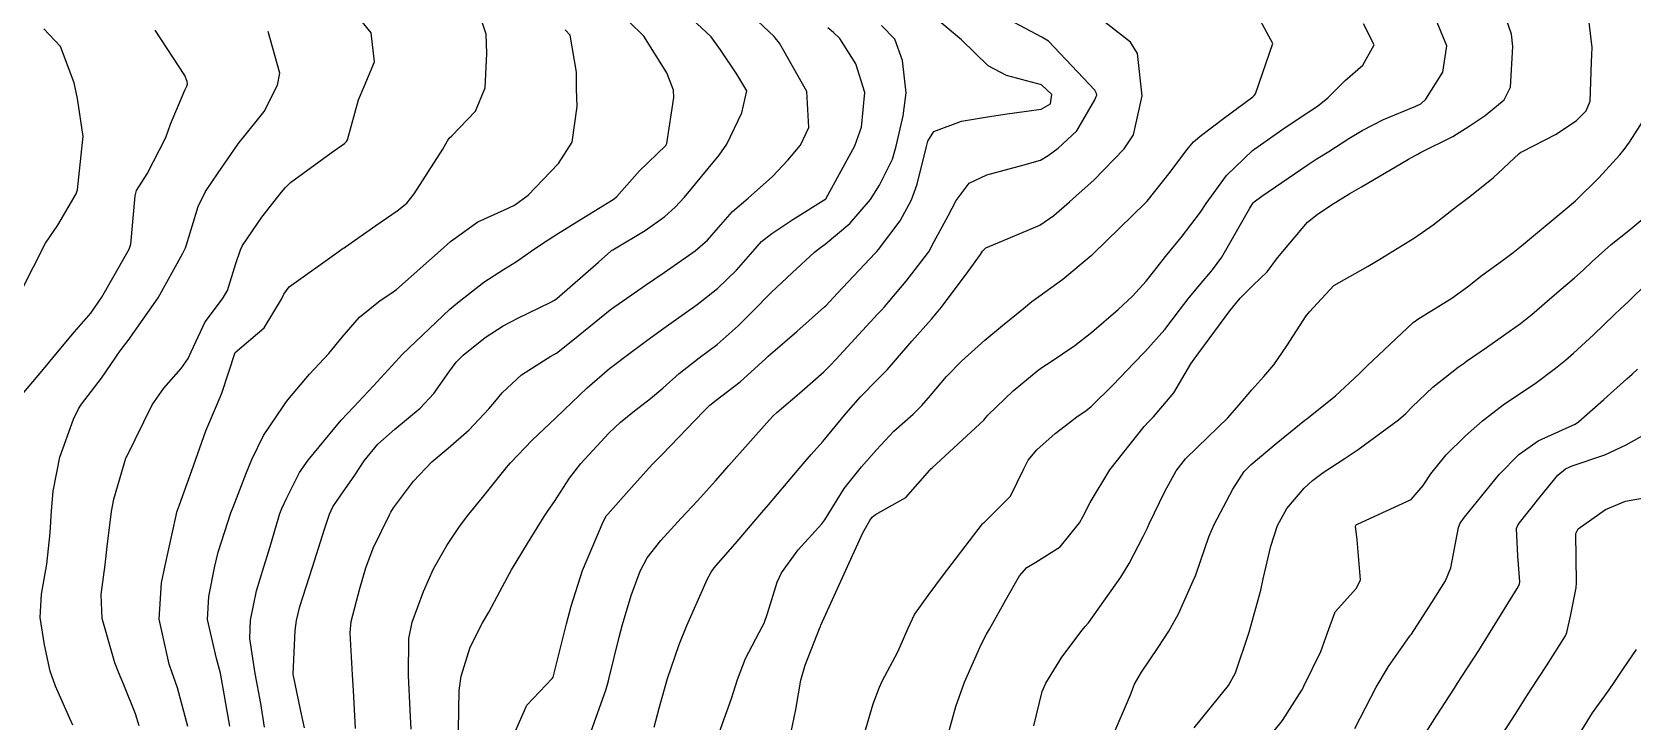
# Model space of a CAD drawing. Header units: metres. Extents: x 307586 to 320046, y 7427249 to 7434250.
# Drawn here: x 318074.8 to 318134.6, y 7431315.5 to 7431341.2 of the extents above; entities that cross this region are included whole.
import ezdxf

# ---------------------------------------------------------------- set-up
doc = ezdxf.new("R2010")
doc.units = ezdxf.units.M
doc.header["$MEASUREMENT"] = 0
doc.layers.add('Curvas de Nivel 1m', color=11, linetype='Continuous')
doc.layers.add('Curvas de Nivel 5m', color=15, linetype='Continuous')

msp = doc.modelspace()

# ---------------------------------------------------------------- linework, layer by layer
at = {"layer": 'Curvas de Nivel 1m', "flags": 128}
for points, elevation in [([(318108.974, 7431314.928), (318109.274, 7431316.013), (318109.594, 7431316.919), (318110.214, 7431318.331), (318110.409, 7431318.719), (318110.52, 7431318.907), (318111.139, 7431319.996), (318111.652, 7431320.896), (318111.927, 7431321.213), (318112.251, 7431321.409), (318113.164, 7431321.976), (318113.893, 7431322.874), (318114.024, 7431323.123), (318114.281, 7431323.637), (318115.02, 7431324.859), (318116.309, 7431326.475), (318116.482, 7431326.667), (318116.65, 7431326.837), (318117.414, 7431327.742), (318118.05, 7431328.823), (318118.166, 7431329), (318118.347, 7431329.233), (318119.51, 7431330.803), (318119.889, 7431331.279), (318120.378, 7431331.766), (318120.903, 7431332.267), (318121.289, 7431332.781), (318122.406, 7431334.114), (318122.768, 7431334.407), (318123.304, 7431334.761), (318123.985, 7431335.187), (318124.42, 7431335.444), (318126.177, 7431336.47), (318126.432, 7431336.607), (318126.501, 7431336.65), (318126.622, 7431336.718), (318127.829, 7431337.32), (318128.448, 7431337.701), (318129.038, 7431338.11), (318129.751, 7431338.687), (318129.995, 7431339.158), (318130.074, 7431340.684), (318130.033, 7431341.141), (318129.493, 7431342.69)], 772), ([(318078.757, 7431315.291), (318078.625, 7431315.741), (318078.188, 7431316.826), (318077.99, 7431317.302), (318077.854, 7431317.648), (318077.375, 7431319.308), (318077.345, 7431320.196), (318077.491, 7431321.308), (318077.569, 7431321.988), (318077.721, 7431323.305), (318077.812, 7431323.762), (318078.266, 7431325.3), (318078.274, 7431325.319), (318078.294, 7431325.361), (318079.25, 7431327.286), (318079.684, 7431327.918), (318080.334, 7431328.651), (318080.59, 7431329.016), (318080.699, 7431329.266), (318081.227, 7431330.389), (318081.868, 7431331.255), (318082.057, 7431331.562), (318082.376, 7431332.576), (318082.543, 7431333.087), (318082.625, 7431333.248), (318083.34, 7431334.299), (318084.073, 7431335.233), (318084.231, 7431335.415), (318084.417, 7431335.595), (318085.936, 7431336.715), (318086.432, 7431337.061), (318086.503, 7431337.128), (318086.537, 7431337.199), (318086.959, 7431338.691), (318087.168, 7431339.193), (318087.554, 7431340.107), (318087.426, 7431341.191), (318086.494, 7431342.335)], 758), ([(318083.444, 7431315.237), (318083.299, 7431316.122), (318083.098, 7431317.241), (318082.897, 7431318.559), (318082.915, 7431319.243), (318083.143, 7431320.331), (318083.415, 7431321.238), (318083.616, 7431321.87), (318084.014, 7431323.232), (318084.085, 7431323.412), (318084.272, 7431323.816), (318084.755, 7431324.754), (318085.069, 7431325.218), (318086.308, 7431326.716), (318086.539, 7431326.97), (318086.761, 7431327.196), (318087.512, 7431328.002), (318088.339, 7431328.896), (318088.47, 7431329.049), (318088.586, 7431329.176), (318090.36, 7431330.867), (318090.515, 7431330.995), (318090.712, 7431331.147), (318091.636, 7431331.871), (318092.375, 7431332.345), (318092.86, 7431332.643), (318093.532, 7431333.119), (318094.04, 7431333.461), (318094.391, 7431333.677), (318095.27, 7431334.227), (318096.411, 7431334.927), (318096.503, 7431334.987), (318096.605, 7431335.078), (318097.453, 7431336.039), (318098.432, 7431336.986), (318098.474, 7431337.06), (318098.736, 7431338.78), (318098.717, 7431339.057), (318098.469, 7431339.704), (318097.619, 7431341.069), (318096.494, 7431342.172)], 761), ([(318084.934, 7431315.219), (318084.797, 7431315.838), (318084.512, 7431317.225), (318084.583, 7431318.859), (318084.635, 7431319.224), (318084.763, 7431319.757), (318085.239, 7431321.215), (318085.686, 7431322.638), (318085.872, 7431323.206), (318085.998, 7431323.473), (318086.273, 7431323.875), (318086.821, 7431324.659), (318087.168, 7431325.191), (318087.673, 7431325.813), (318088.305, 7431326.375), (318089.255, 7431327.166), (318089.764, 7431327.716), (318090.333, 7431328.509), (318090.603, 7431328.883), (318090.86, 7431329.145), (318091.681, 7431329.805), (318092.354, 7431330.242), (318092.934, 7431330.547), (318094.112, 7431331.113), (318094.275, 7431331.199), (318094.364, 7431331.267), (318095.918, 7431332.626), (318096.382, 7431333.03), (318096.408, 7431333.054), (318096.457, 7431333.079), (318097.662, 7431333.8), (318098.402, 7431334.331), (318098.788, 7431334.673), (318099.129, 7431335.049), (318100.429, 7431336.62), (318100.709, 7431337.036), (318101.273, 7431338.205), (318101.461, 7431339.025), (318101.087, 7431339.649), (318100.478, 7431340.559), (318100.124, 7431341.044), (318098.498, 7431342.576)], 762), ([(318105.842, 7431314.965), (318106.184, 7431316.113), (318106.411, 7431316.737), (318106.512, 7431316.957), (318107.102, 7431318.058), (318107.484, 7431318.947), (318107.726, 7431319.447), (318108.235, 7431320.156), (318108.809, 7431320.932), (318110.262, 7431322.841), (318110.298, 7431322.874), (318110.342, 7431322.909), (318111.306, 7431323.876), (318111.808, 7431324.895), (318111.971, 7431325.219), (318112.3, 7431325.603), (318112.978, 7431326.212), (318113.842, 7431326.875), (318114.122, 7431327.065), (318114.318, 7431327.223), (318115.146, 7431328.042), (318115.918, 7431328.846), (318116.347, 7431329.289), (318117.078, 7431330.111), (318117.629, 7431330.827), (318117.943, 7431331.251), (318118.377, 7431331.764), (318118.86, 7431332.338), (318119.202, 7431332.808), (318120.256, 7431334.646), (318120.347, 7431334.801), (318120.373, 7431334.841), (318120.414, 7431334.874), (318120.704, 7431335.084), (318122.428, 7431336.276), (318122.728, 7431336.469), (318123.199, 7431336.762), (318123.955, 7431337.24), (318124.445, 7431337.539), (318125.239, 7431337.95), (318126.459, 7431338.454), (318126.636, 7431338.543), (318126.829, 7431338.716), (318127.457, 7431339.726), (318127.615, 7431340.709), (318126.978, 7431342.244)], 771), ([(318112.177, 7431315.288), (318112.498, 7431316.578), (318112.625, 7431316.886), (318113.234, 7431317.853), (318113.992, 7431318.872), (318114.099, 7431318.997), (318114.226, 7431319.146), (318115.438, 7431320.852), (318115.74, 7431321.359), (318116.266, 7431322.369), (318116.423, 7431322.686), (318116.496, 7431322.838), (318117.07, 7431324.047), (318117.505, 7431324.828), (318117.85, 7431325.272), (318118.302, 7431325.713), (318119.431, 7431326.803), (318119.845, 7431327.272), (318120.329, 7431327.855), (318120.779, 7431328.343), (318121.146, 7431328.782), (318121.63, 7431329.497), (318122.361, 7431330.611), (318122.431, 7431330.701), (318122.476, 7431330.769), (318123.394, 7431331.744), (318124.386, 7431332.316), (318124.666, 7431332.468), (318125.112, 7431332.739), (318126.401, 7431333.533), (318127.102, 7431334.017), (318127.978, 7431334.704), (318128.222, 7431334.894), (318128.416, 7431335.034), (318129.344, 7431335.77), (318130.314, 7431336.681), (318130.378, 7431336.737), (318130.434, 7431336.765), (318131.694, 7431337.411), (318132.452, 7431337.918), (318132.82, 7431338.284), (318132.961, 7431338.645), (318133.021, 7431340.101), (318133.043, 7431340.644), (318132.843, 7431342.312)], 773), ([(318080.575, 7431315.266), (318080.187, 7431316.71), (318080.048, 7431317.128), (318079.998, 7431317.273), (318079.882, 7431317.591), (318079.511, 7431319.281), (318079.595, 7431320.639), (318079.735, 7431321.278), (318080.142, 7431323.152), (318080.167, 7431323.271), (318080.189, 7431323.346), (318080.267, 7431323.554), (318080.722, 7431324.83), (318080.879, 7431325.264), (318081.248, 7431326.316), (318081.646, 7431327.257), (318081.846, 7431327.729), (318082.343, 7431329.25), (318083.428, 7431330.163), (318084.077, 7431331.233), (318084.169, 7431331.428), (318084.368, 7431331.698), (318086.148, 7431332.971), (318086.382, 7431333.144), (318086.418, 7431333.164), (318086.462, 7431333.199), (318087.595, 7431333.988), (318088.403, 7431334.535), (318088.753, 7431334.829), (318089.039, 7431335.171), (318090.11, 7431336.843), (318090.281, 7431337.162), (318090.342, 7431337.253), (318090.436, 7431337.346), (318091.33, 7431338.267), (318091.684, 7431339.142), (318091.753, 7431340.418), (318091.72, 7431341.141), (318091.414, 7431342.068)], 759), ([(318086.84, 7431315.193), (318086.765, 7431316.617), (318086.729, 7431317.195), (318086.646, 7431318.766), (318086.685, 7431319.195), (318087.003, 7431320.425), (318087.225, 7431321.19), (318087.504, 7431321.934), (318088.112, 7431323.182), (318088.166, 7431323.28), (318088.267, 7431323.439), (318089.011, 7431324.441), (318089.699, 7431325.159), (318090.298, 7431325.668), (318091.089, 7431326.358), (318091.819, 7431327.135), (318092.044, 7431327.406), (318092.322, 7431327.739), (318093.048, 7431328.407), (318094.14, 7431329.112), (318094.276, 7431329.178), (318094.344, 7431329.224), (318094.956, 7431329.708), (318096.36, 7431330.838), (318096.498, 7431330.942), (318096.687, 7431331.077), (318097.676, 7431331.761), (318098.375, 7431332.231), (318099.525, 7431333.043), (318099.985, 7431333.44), (318100.396, 7431333.918), (318100.92, 7431334.51), (318101.507, 7431335.019), (318102.421, 7431335.829), (318102.998, 7431336.433), (318103.464, 7431337), (318103.779, 7431337.66), (318103.7, 7431338.998), (318102.682, 7431340.807), (318102.524, 7431341.01), (318102.483, 7431341.054), (318101.474, 7431342.007)], 763), ([(318092.83, 7431315.123), (318093.241, 7431316.061), (318094.192, 7431317.055), (318094.224, 7431317.11), (318094.62, 7431318.7), (318094.723, 7431319.103), (318094.894, 7431319.765), (318095.318, 7431321.094), (318096.098, 7431322.919), (318096.175, 7431323.081), (318096.209, 7431323.136), (318096.265, 7431323.207), (318097.154, 7431324.197), (318097.92, 7431325.064), (318098.107, 7431325.25), (318098.297, 7431325.435), (318099.836, 7431327.037), (318100.079, 7431327.271), (318100.319, 7431327.459), (318101.206, 7431328.145), (318102.158, 7431329.012), (318102.252, 7431329.103), (318102.345, 7431329.186), (318103.328, 7431330.025), (318104.362, 7431330.947), (318104.408, 7431330.989), (318104.853, 7431331.468), (318106.258, 7431332.962), (318106.321, 7431333.024), (318106.385, 7431333.095), (318107.186, 7431334.167), (318107.613, 7431334.948), (318107.827, 7431335.538), (318108.172, 7431336.943), (318108.228, 7431337.15), (318108.441, 7431337.506), (318109.481, 7431337.897), (318110.45, 7431338.055), (318111.188, 7431338.173), (318112.455, 7431338.343), (318112.806, 7431338.538), (318112.858, 7431338.886), (318112.467, 7431339.254), (318111.164, 7431339.603), (318110.473, 7431339.965), (318109.48, 7431340.93), (318108.491, 7431341.75)], 766), ([(318095.642, 7431315.088), (318096.188, 7431316.626), (318096.295, 7431316.975), (318096.318, 7431317.079), (318096.689, 7431318.602), (318096.813, 7431319.074), (318097.143, 7431320.162), (318097.472, 7431321.068), (318097.743, 7431321.57), (318098.254, 7431322.215), (318099.01, 7431323.049), (318099.614, 7431323.698), (318100.284, 7431324.444), (318100.558, 7431324.758), (318100.789, 7431325.025), (318101.495, 7431325.824), (318102.31, 7431326.729), (318102.444, 7431326.876), (318102.581, 7431327.007), (318103.521, 7431327.802), (318104.336, 7431328.52), (318104.57, 7431328.756), (318104.781, 7431328.983), (318106.36, 7431330.689), (318106.487, 7431330.833), (318106.6, 7431330.958), (318107.409, 7431331.913), (318108.214, 7431332.942), (318108.281, 7431333.045), (318108.388, 7431333.255), (318108.981, 7431334.355), (318109.278, 7431334.931), (318109.766, 7431335.58), (318110.423, 7431335.893), (318111.771, 7431336.244), (318112.428, 7431336.435), (318112.713, 7431336.604), (318113.095, 7431336.883), (318113.785, 7431337.534), (318114.46, 7431338.692), (318114.517, 7431338.814), (318114.531, 7431338.869), (318114.524, 7431338.929), (318114.465, 7431339.049), (318112.73, 7431340.888), (318112.485, 7431341.033), (318111.264, 7431341.678)], 767), ([(318097.999, 7431315.237), (318098.182, 7431315.954), (318098.503, 7431317.055), (318098.937, 7431318.325), (318099.22, 7431319.045), (318099.992, 7431320.785), (318100.123, 7431321.032), (318100.245, 7431321.19), (318101.099, 7431322.177), (318101.809, 7431323.015), (318102.019, 7431323.26), (318102.271, 7431323.555), (318102.942, 7431324.345), (318103.488, 7431324.998), (318103.864, 7431325.428), (318104.302, 7431325.924), (318105.176, 7431326.977), (318105.705, 7431327.586), (318106.332, 7431328.228), (318106.697, 7431328.597), (318107.011, 7431328.953), (318107.626, 7431329.671), (318108.358, 7431330.488), (318108.739, 7431330.934), (318109.729, 7431332.273), (318110.19, 7431332.913), (318110.268, 7431333.029), (318110.387, 7431333.16), (318110.834, 7431333.35), (318112.404, 7431334.008), (318112.931, 7431334.362), (318113.51, 7431334.879), (318113.991, 7431335.301), (318114.421, 7431335.682), (318115.554, 7431336.853), (318115.901, 7431337.388), (318116.23, 7431338.844), (318116.054, 7431340.422), (318115.788, 7431340.85), (318114.498, 7431341.852)], 768), ([(318100.429, 7431315.027), (318100.893, 7431316.316), (318101.11, 7431317.021), (318101.409, 7431317.813), (318102.044, 7431319.012), (318102.103, 7431319.132), (318102.228, 7431319.492), (318102.591, 7431320.655), (318102.751, 7431321.005), (318103.382, 7431321.869), (318104.261, 7431322.835), (318104.371, 7431322.988), (318105.102, 7431324.156), (318105.74, 7431324.968), (318106.299, 7431325.609), (318106.958, 7431326.302), (318107.678, 7431326.946), (318108, 7431327.261), (318108.323, 7431327.644), (318108.918, 7431328.348), (318109.48, 7431328.923), (318110.351, 7431329.707), (318111.01, 7431330.25), (318111.801, 7431330.896), (318112.109, 7431331.149), (318112.37, 7431331.335), (318113.269, 7431331.992), (318114.328, 7431332.871), (318114.363, 7431332.901), (318114.394, 7431332.929), (318116.354, 7431334.841), (318116.414, 7431334.907), (318117.274, 7431335.982), (318117.9, 7431336.825), (318118.144, 7431337.117), (318118.441, 7431337.368), (318119.268, 7431337.995), (318120.362, 7431338.801), (318120.417, 7431338.847), (318120.464, 7431338.915), (318121.111, 7431340.791), (318120.5, 7431341.922)], 769), ([(318074.317, 7431327.592), (318075.119, 7431328.55), (318075.765, 7431329.329), (318076.35, 7431330.016), (318076.951, 7431330.72), (318077.366, 7431331.31), (318077.722, 7431331.954), (318078.381, 7431333.109), (318078.445, 7431333.299), (318078.606, 7431335.101), (318078.665, 7431335.296), (318079.053, 7431335.924), (318079.759, 7431337.28), (318079.935, 7431337.783), (318080.46, 7431339.054), (318080.537, 7431339.204), (318080.565, 7431339.278), (318080.558, 7431339.373), (318080.466, 7431339.598), (318079.36, 7431341.291)], 756), ([(318076.285, 7431315.319), (318076.175, 7431315.563), (318075.63, 7431316.771), (318075.437, 7431317.331), (318075.218, 7431318.324), (318075.067, 7431319.337), (318075.112, 7431320.218), (318075.306, 7431321.334), (318075.429, 7431322.507), (318075.486, 7431323.332), (318075.547, 7431324.058), (318075.79, 7431325.328), (318076.307, 7431326.756), (318076.488, 7431327.142), (318076.606, 7431327.317), (318077.352, 7431328.285), (318078.047, 7431329.303), (318078.173, 7431329.474), (318078.347, 7431329.688), (318079.468, 7431331.283), (318080.38, 7431332.937), (318080.487, 7431333.164), (318080.524, 7431333.269), (318080.965, 7431334.704), (318081.235, 7431335.262), (318081.71, 7431335.967), (318082.431, 7431337.01), (318082.538, 7431337.143), (318082.624, 7431337.248), (318083.43, 7431338.259), (318083.933, 7431339.235), (318084.015, 7431339.687), (318083.573, 7431341.239)], 757), ([(318088.916, 7431315.169), (318088.88, 7431315.87), (318088.825, 7431317.171), (318088.831, 7431318.553), (318088.953, 7431319.169), (318089.386, 7431320.314), (318089.751, 7431321.157), (318090.252, 7431322.029), (318090.706, 7431322.698), (318091.028, 7431323.142), (318091.582, 7431323.828), (318092.286, 7431324.692), (318092.477, 7431324.941), (318092.631, 7431325.127), (318093.446, 7431325.974), (318094.31, 7431326.793), (318094.636, 7431327.105), (318095.493, 7431327.925), (318096.336, 7431328.643), (318096.583, 7431328.834), (318096.889, 7431329.075), (318097.72, 7431329.695), (318098.354, 7431330.149), (318099.605, 7431331.041), (318100.369, 7431331.638), (318101.08, 7431332.319), (318101.682, 7431333.017), (318102.014, 7431333.389), (318102.393, 7431333.691), (318103.182, 7431334.222), (318104.413, 7431334.99), (318105.49, 7431336.974), (318105.746, 7431337.668), (318105.87, 7431338.969), (318105.538, 7431340.039), (318104.937, 7431340.983), (318104.703, 7431341.204), (318104.487, 7431341.377)], 764), ([(318115.11, 7431314.856), (318115.796, 7431316.453), (318115.945, 7431316.844), (318116.2, 7431317.294), (318116.831, 7431318.216), (318117.229, 7431318.83), (318117.585, 7431319.471), (318118.187, 7431320.821), (318118.204, 7431320.86), (318118.245, 7431320.973), (318118.725, 7431322.354), (318118.914, 7431322.81), (318119.62, 7431324.133), (318120.037, 7431324.794), (318120.296, 7431325.064), (318121.238, 7431325.846), (318122.312, 7431326.719), (318122.342, 7431326.74), (318122.386, 7431326.769), (318123.453, 7431327.631), (318124.338, 7431328.451), (318124.488, 7431328.6), (318124.633, 7431328.746), (318126.359, 7431330.37), (318126.559, 7431330.52), (318126.889, 7431330.715), (318127.802, 7431331.275), (318128.378, 7431331.697), (318128.935, 7431332.142), (318129.685, 7431332.687), (318130.092, 7431332.987), (318130.398, 7431333.238), (318132.105, 7431334.655), (318132.416, 7431334.921), (318133.29, 7431335.776), (318134.073, 7431336.634), (318134.235, 7431336.833), (318134.44, 7431337.109), (318135.036, 7431338.04)], 774), ([(318120.903, 7431314.783), (318121.467, 7431315.49), (318122.191, 7431316.625), (318122.246, 7431316.716), (318122.269, 7431316.769), (318122.904, 7431318.072), (318123.148, 7431318.761), (318123.443, 7431319.546), (318124.24, 7431320.433), (318124.388, 7431320.748), (318124.265, 7431322.244), (318124.198, 7431322.751), (318124.225, 7431322.799), (318124.274, 7431322.834), (318124.435, 7431322.908), (318126.283, 7431323.752), (318126.726, 7431324.278), (318127.019, 7431324.713), (318127.591, 7431325.416), (318128.307, 7431326.136), (318128.943, 7431326.691), (318129.713, 7431327.288), (318130.328, 7431327.703), (318130.91, 7431328.089), (318131.669, 7431328.657), (318132.042, 7431328.957), (318132.349, 7431329.22), (318133.09, 7431329.908), (318133.846, 7431330.635), (318134.112, 7431330.888), (318134.37, 7431331.13), (318135.131, 7431331.87)], 776), ([(318124.177, 7431315.196), (318124.972, 7431316.738), (318125.429, 7431317.508), (318126.222, 7431318.628), (318126.258, 7431318.684), (318126.285, 7431318.719), (318127.048, 7431319.898), (318127.562, 7431320.707), (318127.756, 7431321.199), (318128.048, 7431322.702), (318128.113, 7431322.863), (318128.277, 7431323.093), (318129.564, 7431324.681), (318130.301, 7431325.431), (318131.022, 7431325.946), (318132.312, 7431326.524), (318132.4, 7431326.562), (318132.531, 7431326.648), (318133.472, 7431327.492), (318134.337, 7431328.258), (318134.535, 7431328.432), (318134.728, 7431328.624)], 777), ([(318126.631, 7431314.715), (318127.225, 7431315.667), (318127.896, 7431316.703), (318128.015, 7431316.882), (318128.2, 7431317.168), (318128.801, 7431318.104), (318129.17, 7431318.686), (318130.24, 7431320.427), (318130.323, 7431320.589), (318130.337, 7431320.669), (318130.258, 7431321.646), (318130.219, 7431322.671), (318130.274, 7431322.812), (318131.096, 7431323.851), (318131.762, 7431324.655), (318132.045, 7431324.903), (318132.297, 7431325.015), (318133.518, 7431325.421), (318134.305, 7431325.796), (318135.753, 7431326.608)], 778), ([(318129.493, 7431314.68), (318130.184, 7431315.757), (318130.542, 7431316.314), (318130.767, 7431316.664), (318131.329, 7431317.535), (318132.048, 7431318.652), (318132.1, 7431318.775), (318132.23, 7431319.392), (318132.445, 7431320.444), (318132.461, 7431320.648), (318132.435, 7431322.484), (318132.512, 7431322.648), (318133.543, 7431323.375), (318134.283, 7431323.685), (318135.604, 7431323.928)], 779)]:
    msp.add_lwpolyline(points, dxfattribs=dict(at, elevation=elevation))
at = {"layer": 'Curvas de Nivel 5m', "flags": 128}
for points, elevation in [([(318103.106, 7431315.001), (318103.286, 7431315.895), (318103.48, 7431316.997), (318103.645, 7431317.552), (318104.199, 7431318.99), (318104.207, 7431319.006), (318104.224, 7431319.053), (318105.1, 7431320.977), (318105.797, 7431322.505), (318106.057, 7431322.963), (318106.141, 7431323.086), (318106.266, 7431323.188), (318107.395, 7431323.83), (318108.291, 7431324.841), (318108.336, 7431324.896), (318108.386, 7431324.939), (318110.311, 7431326.712), (318110.398, 7431326.824), (318110.466, 7431326.908), (318111.414, 7431327.811), (318112.338, 7431328.579), (318112.52, 7431328.709), (318112.794, 7431328.885), (318113.715, 7431329.511), (318114.354, 7431330.005), (318115.332, 7431330.855), (318115.871, 7431331.347), (318116.379, 7431331.906), (318116.789, 7431332.434), (318117.103, 7431332.833), (318117.685, 7431333.542), (318118.41, 7431334.497), (318118.621, 7431334.818), (318119.374, 7431335.86), (318120.357, 7431336.801), (318120.399, 7431336.834), (318120.434, 7431336.861), (318121.576, 7431337.653), (318122.455, 7431338.237), (318122.777, 7431338.448), (318123.169, 7431338.763), (318123.813, 7431339.413), (318124.475, 7431339.981), (318124.891, 7431340.744), (318124.495, 7431341.533)], 770), ([(318074.365, 7431331.565), (318075.257, 7431333.337), (318075.718, 7431334.006), (318076.411, 7431335.174), (318076.449, 7431335.283), (318076.456, 7431335.32), (318076.648, 7431337.101), (318076.662, 7431337.318), (318076.454, 7431338.743), (318076.329, 7431339.322), (318075.827, 7431340.681), (318075.198, 7431341.339)], 755), ([(318082.15, 7431315.273), (318081.792, 7431317.254), (318081.648, 7431317.809), (318081.318, 7431319.259), (318081.361, 7431320.129), (318081.586, 7431321.257), (318081.717, 7431321.787), (318082.183, 7431323.251), (318082.204, 7431323.31), (318082.266, 7431323.467), (318082.772, 7431324.759), (318082.965, 7431325.243), (318083.4, 7431326.141), (318084.134, 7431327.232), (318084.211, 7431327.334), (318084.317, 7431327.47), (318085.117, 7431328.433), (318085.843, 7431329.208), (318086.349, 7431329.822), (318086.986, 7431330.565), (318087.766, 7431331.186), (318088.125, 7431331.422), (318088.367, 7431331.605), (318090.133, 7431333.154), (318090.26, 7431333.277), (318090.387, 7431333.395), (318091.411, 7431334.127), (318092.405, 7431334.579), (318092.779, 7431334.755), (318093.286, 7431335.121), (318093.838, 7431335.697), (318094.425, 7431336.315), (318094.933, 7431337.103), (318095.117, 7431338.436), (318095.103, 7431339.1), (318095.096, 7431339.727), (318094.859, 7431341.104), (318094.679, 7431341.301)], 760), ([(318090.683, 7431315.145), (318090.72, 7431316.612), (318090.789, 7431317.144), (318091.12, 7431318.231), (318091.58, 7431319.136), (318091.819, 7431319.542), (318092.235, 7431320.313), (318092.516, 7431320.851), (318092.672, 7431321.126), (318093.271, 7431322.102), (318093.894, 7431323.114), (318094.042, 7431323.337), (318094.271, 7431323.68), (318094.834, 7431324.553), (318095.26, 7431325.095), (318096.304, 7431326.227), (318096.74, 7431326.644), (318097.264, 7431327.07), (318097.865, 7431327.52), (318098.326, 7431327.913), (318098.929, 7431328.456), (318099.677, 7431329.04), (318100.348, 7431329.55), (318101.14, 7431330.238), (318101.909, 7431331.015), (318102.13, 7431331.247), (318102.368, 7431331.491), (318103.155, 7431332.223), (318103.988, 7431332.994), (318104.21, 7431333.167), (318104.387, 7431333.291), (318105.309, 7431334.067), (318106.078, 7431334.965), (318106.418, 7431335.5), (318106.907, 7431336.476), (318107.043, 7431336.954), (318107.305, 7431338.096), (318107.411, 7431338.951), (318107.271, 7431340.156), (318106.989, 7431340.955), (318106.488, 7431341.473)], 765), ([(318118.177, 7431315.211), (318119.458, 7431316.801), (318119.721, 7431317.276), (318120.223, 7431318.79), (318120.663, 7431320.361), (318120.754, 7431320.785), (318121.034, 7431322.01), (318121.279, 7431322.78), (318121.636, 7431323.42), (318122.287, 7431324.18), (318122.593, 7431324.464), (318122.986, 7431324.763), (318123.78, 7431325.273), (318124.302, 7431325.618), (318125.807, 7431326.728), (318126.077, 7431326.963), (318126.32, 7431327.22), (318127.094, 7431327.95), (318128.036, 7431328.703), (318128.217, 7431328.828), (318128.345, 7431328.916), (318129.095, 7431329.433), (318130.359, 7431330.326), (318130.554, 7431330.475), (318130.781, 7431330.666), (318131.638, 7431331.397), (318132.384, 7431332.042), (318132.705, 7431332.329), (318133.046, 7431332.643), (318133.755, 7431333.281), (318134.405, 7431333.805), (318135.384, 7431334.615)], 775), ([(318132.358, 7431314.648), (318133.05, 7431315.775), (318133.672, 7431316.635), (318133.887, 7431316.944), (318134.205, 7431317.429), (318134.692, 7431318.147)], 780)]:
    msp.add_lwpolyline(points, dxfattribs=dict(at, elevation=elevation))

doc.saveas('drawing.dxf')
